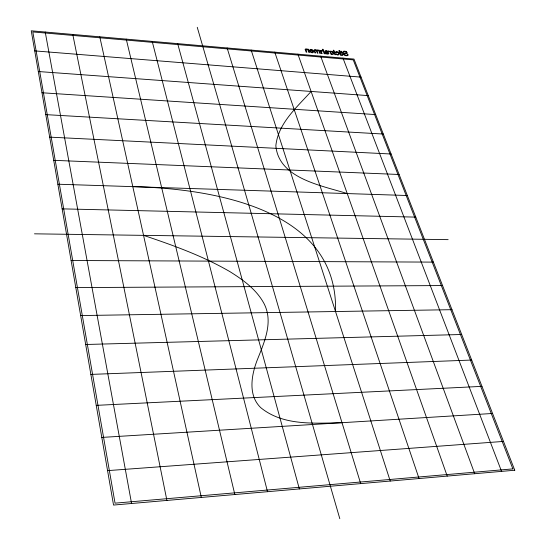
<?xml version="1.0" encoding="UTF-8"?>
<svg xmlns="http://www.w3.org/2000/svg" width="546" height="546" viewBox="0 0 546 546"><rect width="100%" height="100%" fill="white"/><g stroke="black" fill="none" stroke-linecap="round" stroke-linejoin="round"><path stroke-width="0.82" d="M311.104 91.448C296.847 107.35 278.228 123.164 275.846 145.714C278.692 178.692 322.12 185.626 347.242 193.571M347.031 53.276L346.86 53.406A2.15 1.304 28.6 0 1 346.553 53.528L345.591 53.679A20.693 12.66 29.2 0 0 345.181 53.733L344.99 53.761A2.307 1.399 28.7 0 0 344.724 53.829L344.526 53.938A0.874 0.532 28.7 0 0 344.956 54.873L345.256 55.037A2.327 1.413 28.7 0 0 347.038 55.105L347.222 55.016A1.133 0.689 28.7 0 0 347.352 54.825L347.345 54.354L348.082 54.573A2.034 1.235 28.7 0 1 347.584 55.665L346.144 55.74A2.744 1.665 28.7 0 1 345.024 55.439L344.901 55.371A1.802 1.092 28.7 0 1 344.246 54.934A1.734 1.051 28.7 0 1 343.734 54.245M107.569 470.632L503.494 441.421M342.069 54.853C341.175 56.34 345.27 54.709 342.117 52.614L342.608 52.662L340.847 51.01L341.277 52.129L340.602 52.068L341.441 52.553L342.24 54.689M101.802 437.421L492.567 413.479M96.239 405.364L481.961 386.363M342.008 422.7C314.817 423.211 283.081 426.051 260.66 407.589C248.068 395.29 251.303 375.839 256.866 361.002C263.868 343.038 273.833 322.495 264.025 303.576C256.463 289.455 243.079 279.859 229.784 271.567C202.696 255.897 173.109 245.277 143.543 235.353M90.868 374.406L471.676 360.053M85.674 344.492L461.684 334.5M327.723 51.87C329.491 51.508 324.836 49.747 324.904 51.249A3.337 2.041 28.1 0 0 325.007 51.611L325.532 53.071A6.306 3.87 27.9 0 1 325.641 53.419A1.686 1.031 28 0 1 325.621 53.849L326.337 53.917A1.665 1.017 28 0 0 326.324 53.528C328.214 55.248 330.33 52.901 327.771 52.334A3.713 2.273 28.2 0 0 327.347 52.232L327.109 52.184M80.658 315.568L451.979 309.684M75.805 287.592L442.547 285.565M71.103 260.503L433.374 262.114M34.48 233.825L448.136 239.639M62.142 208.859L415.779 217.117M57.862 184.22L407.336 195.516M53.713 160.326L399.112 174.488M49.693 137.135L391.1 153.999M132.808 186.643C211.186 188.568 338.356 208.081 335.531 311.527M45.782 114.626L383.299 134.043M41.994 92.765L375.689 114.592M38.309 71.526L368.277 95.625M34.726 50.887L361.043 77.123M312.64 50.826L310.353 50.621A1.665 1.024 27.6 0 1 310.367 50.014M309.787 51.003C315.062 49.406 312.605 53.89 310.79 51.638C308.988 51.392 312.053 53.324 313.015 52.669C315.684 50.805 309.084 47.304 309.732 50.86M315.035 49.7L313.984 50.143L314.899 52.901L315.581 52.962L314.749 50.362L316.066 50.471M346.137 51.59L345.775 51.433A2.989 1.815 28.7 0 0 344.854 51.208A3.918 2.382 28.7 0 0 344.417 51.174L344.028 51.188A2.641 1.604 28.7 0 0 343.7 51.249L343.509 51.317A1.699 1.031 28.6 0 0 343.195 51.583A1.891 1.147 28.6 0 0 343.161 52.327L343.871 52.43L343.878 52A1.065 0.648 28.6 0 1 344.151 51.754L344.731 51.693A3.406 2.068 28.7 0 1 345.195 51.74L346.164 52.157A0.764 0.464 28.7 0 1 346.369 52.416A0.846 0.512 28.7 0 1 346.43 52.593A0.689 0.416 28.7 0 1 346.376 52.819L343.803 53.515A1.515 0.921 28.7 0 0 343.687 54.074M316.407 50.368L316.23 50.225A1.652 1.017 27.7 0 0 315.035 49.693M325.764 51.863L325.764 51.877A7.958 4.846 28 0 0 327.054 52.163M342.97 58.115L501.562 471.382M318.775 50.546L318.605 50.089L319.219 50.143L320.42 53.392L319.731 53.331C319.936 50.321 315.165 48.765 318.004 53.174L317.308 53.112L316.619 51.228A1.549 0.955 27.7 0 0 316.093 50.457M320.645 56.156L474.706 473.716M307.835 49.57L307.671 49.106L308.292 49.16L309.473 52.416L308.777 52.355L308.135 50.58A2.409 1.481 27.4 0 0 307.794 49.939A0.921 0.566 27.4 0 0 307.507 49.7L306.033 49.631L306.832 52.184L306.135 52.123L305.351 49.939A3.46 2.129 27.5 0 1 305.248 49.556M297.911 54.17L447.215 476.105M274.754 52.136L419.062 478.549M251.167 50.075L390.226 481.046M227.129 47.966L360.681 483.613M197.256 27.3L339.81 518.7M177.662 43.632L299.345 488.936M152.204 41.407L267.506 491.7M126.249 39.135L234.841 494.54M99.775 36.814L201.324 497.447M72.775 34.446L166.912 500.436M45.222 32.037L131.572 503.501M305.166 49.522A1.611 0.996 27.4 0 1 306.149 48.894A1.611 0.996 27.4 0 1 307.739 49.611M310.312 49.973A1.331 0.819 27.6 0 1 311.548 49.857A1.331 0.819 27.6 0 1 312.612 50.819M316.325 50.334A1.502 0.921 27.8 0 1 317.315 49.911A1.502 0.921 27.8 0 1 318.687 50.58M327.798 51.85A1.399 0.853 28.1 0 0 325.716 51.269A0.949 0.58 28.1 0 0 325.737 51.733M343.707 54.204A1.802 1.092 28.7 0 1 343.659 54.034M346.178 51.645A1.515 0.915 28.7 0 1 347.051 53.29M320.57 50.812L321.471 53.481L322.16 53.542C318.925 49.133 324.727 50.805 324.092 53.713L324.774 53.774L323.116 49.311L322.427 49.249C324.774 52.204 320.618 49.188 320.57 50.812M336.056 52.539C333.981 51.904 337.687 51.024 338.349 52.416C340.233 53.788 338.445 56.074 336.643 54.593C334.787 52.491 337.394 55.262 338.424 54.3C338.964 52.832 336.275 51.269 336.056 52.539M328.323 53.399L326.958 53.508L325.928 52.307A6.259 3.815 28 0 0 327.122 52.6L328.317 53.419M333.797 52.982L333.094 54.511L332.248 54.436L333.176 52.559L331.183 51.222L334.179 52.757L333.217 50.225L333.893 50.287L335.585 54.736L334.903 54.675L333.797 52.982M328.385 51.051L328.774 51.597A0.915 0.56 28.2 0 1 330.105 51.972A3.03 1.85 28.1 0 1 330.391 52.634L331.033 54.334L331.715 54.388L330.494 51.16L329.886 51.106L330.064 51.597L328.385 51.051M514.762 470.236L113.541 505.064L31.238 30.808L353.985 59.077L514.762 470.236M512.878 468.891L115.049 503.159L32.815 31.927L353.235 59.876L512.878 468.891M341.168 55.228L340.492 55.166L339.257 51.952L339.933 52.013L341.168 55.228M339.469 50.792L338.786 50.73L339.032 51.351L339.708 51.413L339.469 50.792"/></g></svg>
